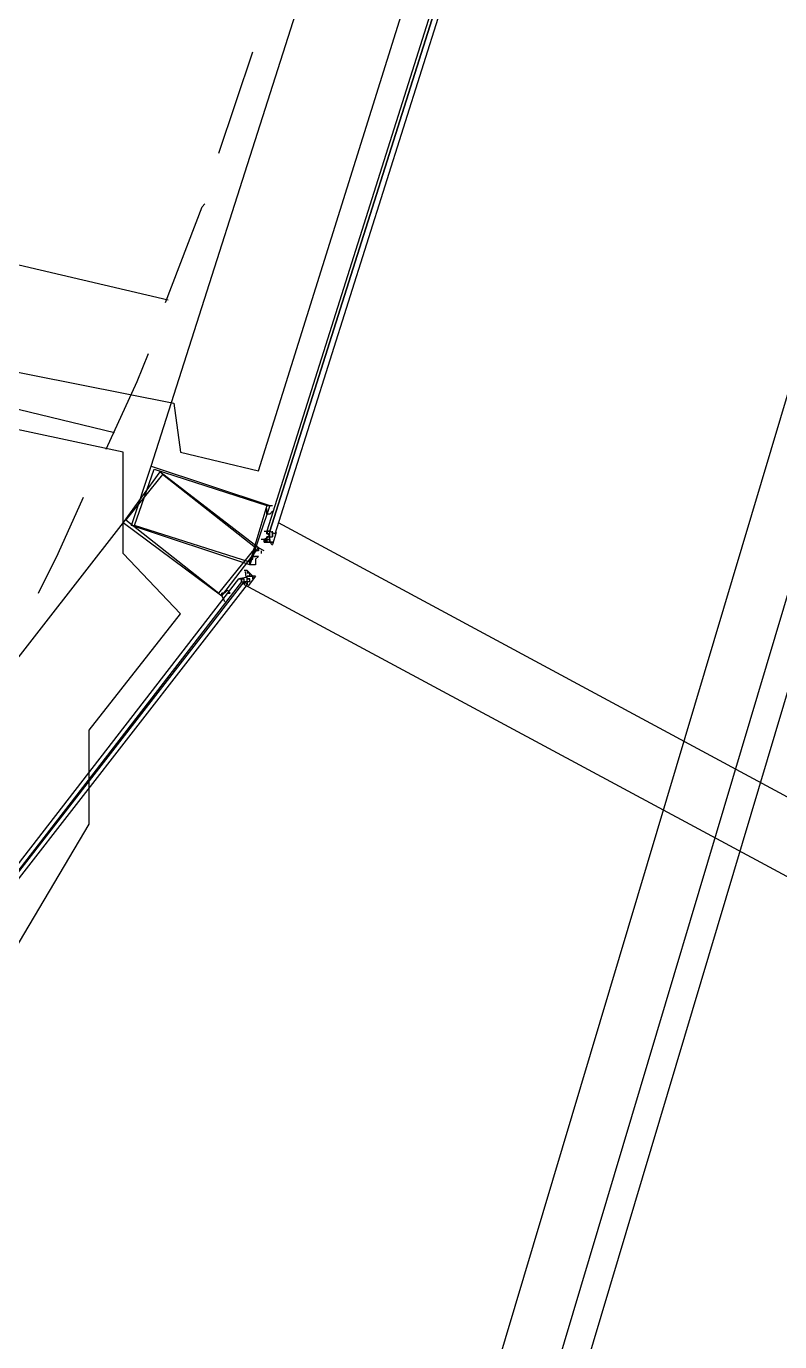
# Model space of a CAD drawing. Header units: feet. Extents: x -84 to 198, y -22 to 181.
# Drawn here: x 121.38 to 124.95, y 35.44 to 41.66 of the extents above; entities that cross this region are included whole.
import ezdxf

# ---------------------------------------------------------------- set-up
doc = ezdxf.new("R2010")
doc.units = ezdxf.units.FT
for name, color, linetype in [('A-AREA-COMUN', 252, 'CONTINUOUS'), ('A-AREA-UNIDAD', 30, 'CONTINUOUS'), ('A-LINEA', 7, 'CONTINUOUS')]:
    doc.layers.add(name, color=color, linetype=linetype)

msp = doc.modelspace()

# ---------------------------------------------------------------- linework, layer by layer
at = {"layer": 'A-AREA-COMUN'}
msp.add_lwpolyline([(106.16, 44.2489), (119.76, 41.0489), (119.84, 40.32), (122.08, 39.8756), (122.112, 39.6444), (122.48, 39.5556), (123.36, 42.3644), (123.712, 45.6), (123.712, 46.6489), (123.12, 50.24), (122.112, 52.8533), (121.792, 52.96), (121.792, 53.4933), (120.16, 55.9289), (119.76, 55.9644), (119.712, 56.4444), (117.568, 58.4889), (116.96, 58.4889), (116.928, 59.1644), (114.608, 59.6089), (114.4, 59.8044), (114.528, 61.12)], dxfattribs=at)
at = {"layer": 'A-AREA-UNIDAD'}
msp.add_lwpolyline([(116.88, 33.6889), (119.44, 35.6444), (119.552, 36.16), (120, 36.16), (120.48, 36.7644), (120.8, 36.7644), (121.28, 37.2089), (121.68, 37.8844), (121.68, 38.3289), (122.112, 38.88), (121.84, 39.1644), (121.84, 39.6444), (119.76, 40.0889), (119.328, 38.1156), (118.24, 38.0444), (116.56, 38.24), (105.44, 40.8889)], dxfattribs=at)
at = {"layer": 'A-LINEA'}
for p, q in [((121.4492, 27.1432), (130.5472, 57.5985)), ((121.5473, 27.0062), (130.6986, 57.6547)), ((121.2448, 27.4065), (130.2319, 57.4903)), ((121.9733, 39.5778), (122.9467, 42.6311)), ((122.2933, 41.0578), (122.4533, 41.5378)), ((119.84, 40.8844), (122.0533, 40.3644)), ((119.6933, 40.2444), (121.8, 39.7378)), ((121.84, 39.3111), (119.56, 36.3911)), ((122.5467, 39.3644), (122.5467, 39.3644)), ((122.5733, 39.3111), (128.5333, 36.0978)), ((122.5067, 39.2711), (122.5067, 39.2711)), ((122.52, 39.2711), (122.52, 39.2711)), ((122.52, 39.2711), (122.52, 39.2711)), ((122.52, 39.2711), (122.52, 39.2711)), ((122.52, 39.2711), (122.52, 39.2711)), ((122.52, 39.2711), (122.52, 39.2711)), ((122.52, 39.2711), (122.52, 39.2711)), ((122.52, 39.2578), (122.52, 39.2711)), ((122.52, 39.2711), (122.52, 39.2711)), ((122.52, 39.2711), (122.52, 39.2711)), ((122.52, 39.2711), (122.52, 39.2711)), ((122.52, 39.2711), (122.52, 39.2711)), ((122.5333, 39.2711), (122.52, 39.2711)), ((122.52, 39.2578), (122.5333, 39.2578)), ((122.52, 39.2578), (122.5333, 39.2578)), ((122.52, 39.2578), (122.52, 39.2578)), ((122.5333, 39.2578), (122.52, 39.2578)), ((122.52, 39.2578), (122.52, 39.2578)), ((122.5333, 39.2711), (122.5333, 39.2711)), ((122.5333, 39.2711), (122.5333, 39.2711)), ((122.5333, 39.2711), (122.5333, 39.2711)), ((122.5333, 39.2711), (122.5333, 39.2711)), ((122.5333, 39.2711), (122.5333, 39.2711)), ((122.5333, 39.2711), (122.5333, 39.2711)), ((122.5333, 39.2711), (122.5333, 39.2711)), ((122.5333, 39.2711), (122.5333, 39.2711)), ((122.5333, 39.2578), (122.5333, 39.2711)), ((122.5333, 39.2711), (122.5333, 39.2711)), ((122.5333, 39.2711), (122.5333, 39.2711)), ((122.5333, 39.2711), (122.5333, 39.2711)), ((122.5333, 39.2711), (122.5333, 39.2711)), ((122.5333, 39.2578), (122.5333, 39.2578)), ((122.5333, 39.2444), (122.5333, 39.2578)), ((122.5333, 39.2578), (122.5333, 39.2578)), ((122.5333, 39.2578), (122.5333, 39.2578)), ((122.5333, 39.2578), (122.5333, 39.2578)), ((122.5333, 39.2578), (122.5333, 39.2578)), ((122.5333, 39.2578), (122.5333, 39.2578)), ((122.5333, 39.2578), (122.5333, 39.2578)), ((122.5333, 39.2578), (122.5333, 39.2578)), ((122.5333, 39.2578), (122.5333, 39.2578)), ((122.5333, 39.2578), (122.5333, 39.2578)), ((122.5333, 39.2578), (122.5333, 39.2578)), ((122.5333, 39.2578), (122.5333, 39.2578)), ((122.5333, 39.2578), (122.5333, 39.2578)), ((122.5333, 39.2578), (122.5333, 39.2578)), ((122.5333, 39.2578), (122.5333, 39.2578)), ((122.5333, 39.2578), (122.5333, 39.2578)), ((122.5333, 39.2578), (122.5333, 39.2578)), ((122.5333, 39.2578), (122.5333, 39.2578)), ((122.5333, 39.2578), (122.5333, 39.2578)), ((122.5333, 39.2578), (122.5333, 39.2578)), ((122.5333, 39.2578), (122.5333, 39.2578)), ((122.5333, 39.2578), (122.5333, 39.2578)), ((122.5333, 39.2578), (122.5333, 39.2578)), ((122.5333, 39.2578), (122.5333, 39.2578)), ((122.5333, 39.2578), (122.5333, 39.2578)), ((122.5333, 39.2578), (122.5333, 39.2578)), ((122.5467, 39.2578), (122.5467, 39.2711)), ((122.5642, 39.2634), (122.5467, 39.2082)), ((122.5467, 39.2578), (122.5467, 39.2578)), ((122.5467, 39.2578), (122.5467, 39.2444)), ((122.5467, 39.2578), (122.5467, 39.2578)), ((122.5467, 39.2578), (122.5467, 39.2578)), ((122.5467, 39.2578), (122.5467, 39.2578)), ((122.5467, 39.2578), (122.5467, 39.2578)), ((122.5467, 39.2578), (122.5467, 39.2578)), ((122.5467, 39.2578), (122.5467, 39.2578)), ((122.5467, 39.2444), (122.5467, 39.2578)), ((122.5467, 39.2578), (122.5467, 39.2578)), ((122.5467, 39.2578), (122.5467, 39.2578)), ((122.5467, 39.2578), (122.5467, 39.2578)), ((122.5467, 39.2578), (122.5467, 39.2578)), ((122.5467, 39.2578), (122.5467, 39.2578)), ((122.5467, 39.2578), (122.5467, 39.2578)), ((122.5467, 39.2578), (122.5467, 39.2578)), ((122.5467, 39.2578), (122.5467, 39.2578)), ((122.5467, 39.2578), (122.5467, 39.2578)), ((122.5467, 39.2578), (122.5467, 39.2578)), ((122.5467, 39.2578), (122.5467, 39.2578)), ((122.5467, 39.2578), (122.5467, 39.2578)), ((122.5467, 39.2578), (122.5467, 39.2578)), ((122.5467, 39.2578), (122.5467, 39.2578)), ((122.5467, 39.2578), (122.5467, 39.2578)), ((122.5467, 39.2578), (122.5467, 39.2578)), ((122.5467, 39.2578), (122.5467, 39.2578)), ((122.5467, 39.2578), (122.5467, 39.2578)), ((122.5467, 39.2578), (122.5467, 39.2578)), ((122.5467, 39.2578), (122.5467, 39.2578)), ((122.5467, 39.2578), (122.5467, 39.2578)), ((122.56, 39.2578), (122.56, 39.2578)), ((122.4933, 39.2311), (122.4933, 39.2311)), ((122.4933, 39.2311), (122.4933, 39.2311)), ((122.5067, 39.2311), (122.5067, 39.2311)), ((122.5067, 39.2311), (122.5067, 39.2311)), ((122.5067, 39.2311), (122.5067, 39.2311)), ((122.5067, 39.2178), (122.5067, 39.2311)), ((122.5067, 39.2311), (122.5067, 39.2311)), ((122.5067, 39.2178), (122.52, 39.2311)), ((122.5067, 39.2311), (122.5067, 39.2311)), ((122.52, 39.2311), (122.5067, 39.2311)), ((122.5067, 39.2178), (122.5067, 39.2178)), ((122.5067, 39.2178), (122.52, 39.2178)), ((122.5067, 39.2178), (122.5067, 39.2178)), ((122.5067, 39.2178), (122.5067, 39.2178)), ((122.5067, 39.2178), (122.5067, 39.2178)), ((122.52, 39.2444), (122.52, 39.2444)), ((122.52, 39.2444), (122.5333, 39.2444)), ((122.52, 39.2444), (122.52, 39.2444)), ((122.52, 39.2444), (122.52, 39.2444)), ((122.52, 39.2311), (122.52, 39.2444)), ((122.5333, 39.2444), (122.52, 39.2444)), ((122.5333, 39.2444), (122.52, 39.2444)), ((122.5333, 39.2444), (122.52, 39.2444)), ((122.52, 39.2444), (122.52, 39.2444)), ((122.52, 39.2311), (122.5333, 39.2311)), ((122.52, 39.2311), (122.52, 39.2311)), ((122.52, 39.2311), (122.52, 39.2311)), ((122.52, 39.2311), (122.52, 39.2311)), ((122.52, 39.2311), (122.52, 39.2311)), ((122.52, 39.2311), (122.52, 39.2311)), ((122.52, 39.2311), (122.52, 39.2311)), ((122.52, 39.2311), (122.5333, 39.2311)), ((122.52, 39.2311), (122.52, 39.2311)), ((122.5333, 39.2311), (122.52, 39.2311)), ((122.52, 39.2311), (122.52, 39.2311)), ((122.52, 39.2311), (122.5333, 39.2311)), ((122.52, 39.2178), (122.52, 39.2311)), ((122.52, 39.2311), (122.52, 39.2311)), ((122.52, 39.2311), (122.52, 39.2311)), ((122.52, 39.2178), (122.52, 39.2311)), ((122.52, 39.2311), (122.52, 39.2311)), ((122.52, 39.2311), (122.52, 39.2311)), ((122.52, 39.2311), (122.52, 39.2311)), ((122.52, 39.2311), (122.52, 39.2311)), ((122.52, 39.2311), (122.52, 39.2178)), ((122.52, 39.2311), (122.52, 39.2178)), ((122.52, 39.2178), (122.52, 39.2178)), ((122.52, 39.2178), (122.52, 39.2178)), ((122.52, 39.2178), (122.52, 39.2178)), ((122.52, 39.2178), (122.5333, 39.2178)), ((122.52, 39.2178), (122.52, 39.2178)), ((122.52, 39.2178), (122.52, 39.2178)), ((122.52, 39.2178), (122.52, 39.2178)), ((122.52, 39.2178), (122.52, 39.2178)), ((122.52, 39.2178), (122.52, 39.2178)), ((122.52, 39.2178), (122.52, 39.2178)), ((122.52, 39.2178), (122.52, 39.2178)), ((122.52, 39.2178), (122.52, 39.2178)), ((122.52, 39.2178), (122.52, 39.2178)), ((122.52, 39.2178), (122.52, 39.2178)), ((122.52, 39.2178), (122.52, 39.2178)), ((122.5333, 39.2444), (122.5333, 39.2444)), ((122.5333, 39.2444), (122.5333, 39.2444)), ((122.5333, 39.2444), (122.5333, 39.2444)), ((122.5333, 39.2444), (122.5467, 39.2444)), ((122.5333, 39.2444), (122.5333, 39.2444)), ((122.5333, 39.2444), (122.5333, 39.2444)), ((122.5333, 39.2444), (122.5333, 39.2444)), ((122.5333, 39.2444), (122.5333, 39.2444)), ((122.5333, 39.2444), (122.5333, 39.2444)), ((122.5333, 39.2444), (122.5333, 39.2444)), ((122.5333, 39.2444), (122.5333, 39.2444)), ((122.5333, 39.2444), (122.5333, 39.2444)), ((122.5333, 39.2444), (122.5333, 39.2444)), ((122.5333, 39.2444), (122.5467, 39.2444)), ((122.5333, 39.2444), (122.5333, 39.2444)), ((122.5333, 39.2444), (122.5467, 39.2444)), ((122.5333, 39.2444), (122.5467, 39.2444)), ((122.5333, 39.2444), (122.5333, 39.2444)), ((122.5333, 39.2444), (122.5333, 39.2444)), ((122.5333, 39.2444), (122.5333, 39.2444)), ((122.5333, 39.2444), (122.5333, 39.2444)), ((122.5333, 39.2444), (122.5467, 39.2444)), ((122.5333, 39.2444), (122.5333, 39.2444)), ((122.5333, 39.2444), (122.5333, 39.2444)), ((122.5333, 39.2444), (122.5333, 39.2444)), ((122.5333, 39.2444), (122.5333, 39.2444)), ((122.5333, 39.2444), (122.5333, 39.2444)), ((122.5333, 39.2444), (122.5333, 39.2444)), ((122.5333, 39.2444), (122.5333, 39.2444)), ((122.5333, 39.2311), (122.5333, 39.2311)), ((122.5333, 39.2311), (122.5333, 39.2311)), ((122.5333, 39.2178), (122.5333, 39.2311)), ((122.5333, 39.2311), (122.5333, 39.2311)), ((122.5333, 39.2311), (122.5333, 39.2311)), ((122.5333, 39.2311), (122.5333, 39.2311)), ((122.5333, 39.2311), (122.5333, 39.2311)), ((122.5333, 39.2311), (122.5333, 39.2311)), ((122.5333, 39.2311), (122.5333, 39.2311)), ((122.5333, 39.2311), (122.5333, 39.2311)), ((122.5333, 39.2311), (122.5333, 39.2311)), ((122.5333, 39.2311), (122.5333, 39.2311)), ((122.5333, 39.2311), (122.5333, 39.2311)), ((122.5333, 39.2311), (122.5333, 39.2311)), ((122.5333, 39.2311), (122.5333, 39.2311)), ((122.5333, 39.2311), (122.5333, 39.2311)), ((122.5333, 39.2311), (122.5333, 39.2311)), ((122.5333, 39.2311), (122.5333, 39.2311)), ((122.5333, 39.2311), (122.5333, 39.2178)), ((122.5333, 39.2311), (122.5333, 39.2311)), ((122.5333, 39.2311), (122.5333, 39.2311)), ((122.5333, 39.2311), (122.5333, 39.2311)), ((122.5333, 39.2311), (122.5333, 39.2311)), ((122.5333, 39.2311), (122.5333, 39.2311)), ((122.5333, 39.2178), (122.5333, 39.2311)), ((122.5333, 39.2311), (122.5333, 39.2311)), ((122.5333, 39.2311), (122.5333, 39.2311)), ((122.5333, 39.2311), (122.5333, 39.2311)), ((122.5333, 39.2311), (122.5333, 39.2311)), ((122.5333, 39.2311), (122.5333, 39.2311)), ((122.5333, 39.2311), (122.5333, 39.2178)), ((122.5333, 39.2311), (122.5333, 39.2178)), ((122.5333, 39.2311), (122.5333, 39.2311)), ((122.5333, 39.2311), (122.5333, 39.2178)), ((122.5333, 39.2311), (122.5333, 39.2178)), ((122.5333, 39.2178), (122.5333, 39.2178)), ((122.5333, 39.2178), (122.5333, 39.2178)), ((122.5333, 39.2178), (122.5467, 39.2178)), ((122.5333, 39.2178), (122.5333, 39.2178)), ((122.5333, 39.2178), (122.5333, 39.2178)), ((122.5333, 39.2178), (122.5333, 39.2178)), ((122.5333, 39.2178), (122.5333, 39.2178)), ((122.5333, 39.2178), (122.5333, 39.2178)), ((122.5333, 39.2178), (122.5333, 39.2178)), ((122.5333, 39.2178), (122.5467, 39.2178)), ((122.5333, 39.2178), (122.5333, 39.2178)), ((122.5333, 39.2178), (122.5333, 39.2178)), ((122.5467, 39.2178), (122.5333, 39.2178)), ((122.5333, 39.2178), (122.5333, 39.2178)), ((122.5333, 39.2178), (122.5333, 39.2178)), ((122.5333, 39.2178), (122.5333, 39.2178)), ((122.5467, 39.2178), (122.5333, 39.2178)), ((122.5333, 39.2178), (122.5333, 39.2178)), ((122.5467, 39.2044), (122.5333, 39.2178)), ((122.5467, 39.2444), (122.5467, 39.2444)), ((122.5467, 39.2444), (122.5467, 39.2444)), ((122.5467, 39.2444), (122.5467, 39.2444)), ((122.5467, 39.2444), (122.5467, 39.2444)), ((122.5467, 39.2444), (122.5467, 39.2444)), ((122.5467, 39.2444), (122.5467, 39.2444)), ((122.5467, 39.2444), (122.5467, 39.2444)), ((122.5467, 39.2444), (122.5467, 39.2444)), ((122.5467, 39.2444), (122.5467, 39.2444)), ((122.5467, 39.2444), (122.5467, 39.2444)), ((122.5467, 39.2444), (122.5467, 39.2444)), ((122.5467, 39.2444), (122.5467, 39.2444)), ((122.5467, 39.2444), (122.5467, 39.2444)), ((122.5467, 39.2444), (122.5467, 39.2444)), ((122.5467, 39.2444), (122.5467, 39.2444)), ((122.5467, 39.2444), (122.5467, 39.2444)), ((122.5467, 39.2444), (122.5467, 39.2444)), ((122.5467, 39.2444), (122.5467, 39.2444)), ((122.5467, 39.2444), (122.5467, 39.2444)), ((122.5467, 39.2444), (122.5467, 39.2444)), ((122.5467, 39.2444), (122.5467, 39.2444)), ((122.5467, 39.2444), (122.5467, 39.2444)), ((122.5467, 39.2444), (122.5467, 39.2444)), ((122.5467, 39.2444), (122.5467, 39.2444)), ((122.5467, 39.2311), (122.5467, 39.2311)), ((122.5467, 39.2311), (122.5467, 39.2311)), ((122.5467, 39.2311), (122.5467, 39.2311)), ((122.5467, 39.2311), (122.5467, 39.2311)), ((122.5467, 39.2311), (122.5467, 39.2311)), ((122.5467, 39.2178), (122.5467, 39.2178)), ((122.48, 39.1644), (122.48, 39.1644)), ((122.48, 39.1378), (122.48, 39.1378)), ((122.4267, 39.0844), (122.4133, 39.0844)), ((122.4267, 39.0844), (122.4267, 39.0844)), ((122.4267, 39.0844), (122.4267, 39.0844)), ((122.4267, 39.0844), (122.4267, 39.0844)), ((122.4267, 39.0844), (122.4267, 39.0711)), ((122.4267, 39.0844), (122.4267, 39.0711)), ((122.44, 39.0711), (122.4267, 39.0711)), ((122.4267, 39.0711), (122.4267, 39.0711)), ((122.4267, 39.0711), (122.4267, 39.0711)), ((122.4267, 39.0711), (122.4267, 39.0711)), ((122.44, 39.0711), (122.4267, 39.0711)), ((122.4267, 39.0711), (122.4267, 39.0711)), ((122.44, 39.0711), (122.4267, 39.0711)), ((122.4267, 39.0711), (122.4267, 39.0711)), ((122.44, 39.0711), (122.44, 39.0711)), ((122.44, 39.0711), (122.44, 39.0711)), ((122.44, 39.0711), (122.44, 39.0711)), ((122.44, 39.0711), (122.44, 39.0711)), ((122.44, 39.0711), (122.44, 39.0711)), ((122.44, 39.0711), (122.44, 39.0711)), ((122.44, 39.0711), (122.44, 39.0711)), ((122.44, 39.0711), (122.44, 39.0711)), ((122.44, 39.0711), (122.44, 39.0711)), ((122.44, 39.0711), (122.44, 39.0711)), ((122.44, 39.0711), (122.44, 39.0711)), ((122.44, 39.0711), (122.44, 39.0711)), ((122.44, 39.0711), (122.44, 39.0711)), ((122.3867, 39.0444), (122.3867, 39.0444)), ((122.3867, 39.0444), (122.4, 39.0444)), ((122.4, 39.0444), (122.3867, 39.0444)), ((122.4, 39.0444), (122.4, 39.0444)), ((122.4, 39.0444), (122.4, 39.0444)), ((122.4, 39.0311), (122.4, 39.0444)), ((122.4, 39.0444), (122.4, 39.0444)), ((122.4, 39.0444), (122.4, 39.0444)), ((122.4, 39.0444), (122.4, 39.0444)), ((122.4, 39.0444), (122.4, 39.0444)), ((122.4, 39.0444), (122.4, 39.0444)), ((122.4, 39.0311), (122.4, 39.0444)), ((122.4, 39.0444), (122.4, 39.0444)), ((122.4, 39.0311), (122.4, 39.0311)), ((122.4, 39.0311), (122.4, 39.0311)), ((122.4, 39.0311), (122.4133, 39.0311)), ((122.4, 39.0311), (122.4, 39.0311)), ((122.4, 39.0311), (122.4133, 39.0311)), ((122.4, 39.0311), (122.4, 39.0311)), ((122.4, 39.0311), (122.4, 39.0311)), ((122.4133, 39.0444), (122.4133, 39.0444)), ((122.4133, 39.0444), (122.4133, 39.0444)), ((122.4133, 39.0444), (122.4133, 39.0444)), ((122.4133, 39.0444), (122.4133, 39.0444)), ((122.4133, 39.0444), (122.4133, 39.0444)), ((122.4133, 39.0444), (122.4133, 39.0444)), ((122.4133, 39.0444), (122.4133, 39.0444)), ((122.4133, 39.0444), (122.4133, 39.0444)), ((122.4133, 39.0311), (122.4133, 39.0444)), ((122.4133, 39.0444), (122.4133, 39.0444)), ((122.4133, 39.0444), (122.4133, 39.0444)), ((122.4133, 39.0444), (122.4133, 39.0444)), ((122.4133, 39.0444), (122.4133, 39.0444)), ((122.4133, 39.0444), (122.4133, 39.0444)), ((122.4133, 39.0444), (122.4133, 39.0444)), ((122.4133, 39.0444), (122.4133, 39.0444)), ((122.4133, 39.0444), (122.4133, 39.0444)), ((122.4133, 39.0444), (122.4133, 39.0444)), ((122.4133, 39.0311), (122.4133, 39.0444)), ((122.4133, 39.0444), (122.4133, 39.0444)), ((122.4133, 39.0444), (122.4133, 39.0444)), ((122.4133, 39.0444), (122.4133, 39.0444)), ((122.4133, 39.0444), (122.4133, 39.0444)), ((122.4133, 39.0444), (122.4133, 39.0444)), ((122.4133, 39.0444), (122.4133, 39.0444)), ((122.4133, 39.0311), (122.4267, 39.0311)), ((122.4133, 39.0311), (122.4133, 39.0311)), ((122.4133, 39.0311), (122.4133, 39.0311)), ((122.4133, 39.0311), (122.4133, 39.0311)), ((122.4133, 39.0311), (122.4133, 39.0311)), ((122.4133, 39.0311), (122.4133, 39.0311)), ((122.4133, 39.0311), (122.4133, 39.0311)), ((122.4133, 39.0311), (122.4133, 39.0311)), ((122.4133, 39.0311), (122.4133, 39.0311)), ((122.4133, 39.0311), (122.4267, 39.0311)), ((122.4133, 39.0311), (122.4133, 39.0311)), ((122.4133, 39.0311), (122.4267, 39.0311)), ((122.4133, 39.0178), (122.4133, 39.0311)), ((122.4267, 39.0311), (122.4133, 39.0311)), ((122.4133, 39.0178), (122.4133, 39.0311)), ((122.4133, 39.0311), (122.4133, 39.0311)), ((122.4133, 39.0311), (122.4133, 39.0311)), ((122.4133, 39.0311), (122.4133, 39.0311)), ((122.4133, 39.0311), (122.4133, 39.0311)), ((122.4133, 39.0311), (122.4133, 39.0311)), ((122.4133, 39.0311), (122.4133, 39.0311)), ((122.4133, 39.0311), (122.4133, 39.0311)), ((122.4133, 39.0311), (122.4133, 39.0311)), ((122.4133, 39.0311), (122.4133, 39.0311)), ((122.4133, 39.0311), (122.4133, 39.0178)), ((122.4133, 39.0311), (122.4133, 39.0311)), ((122.4133, 39.0311), (122.4133, 39.0311)), ((122.4133, 39.0178), (122.4133, 39.0178)), ((122.4133, 39.0178), (128.3867, 35.8044)), ((122.4267, 39.0578), (122.4267, 39.0578)), ((122.4267, 39.0578), (122.44, 39.0578)), ((122.4267, 39.0578), (122.4267, 39.0578)), ((122.4267, 39.0578), (122.4267, 39.0578)), ((122.4267, 39.0578), (122.4267, 39.0578)), ((122.4267, 39.0578), (122.4267, 39.0578)), ((122.4267, 39.0578), (122.4267, 39.0578)), ((122.4267, 39.0578), (122.4267, 39.0578)), ((122.4267, 39.0578), (122.4267, 39.0578)), ((122.4267, 39.0578), (122.4267, 39.0578)), ((122.4267, 39.0578), (122.4267, 39.0578)), ((122.4267, 39.0578), (122.4267, 39.0578)), ((122.4267, 39.0578), (122.4267, 39.0578)), ((122.4267, 39.0444), (122.4267, 39.0578)), ((122.4267, 39.0444), (122.4267, 39.0578)), ((122.4267, 39.0444), (122.4267, 39.0578)), ((122.4267, 39.0578), (122.4267, 39.0578)), ((122.44, 39.0578), (122.4267, 39.0578)), ((122.44, 39.0578), (122.4267, 39.0578)), ((122.44, 39.0578), (122.4267, 39.0578)), ((122.4267, 39.0578), (122.4267, 39.0578)), ((122.4267, 39.0578), (122.4267, 39.0578)), ((122.4267, 39.0578), (122.4267, 39.0578)), ((122.4267, 39.0444), (122.4267, 39.0444)), ((122.4267, 39.0444), (122.4267, 39.0444)), ((122.4267, 39.0444), (122.4267, 39.0444)), ((122.4267, 39.0444), (122.4267, 39.0444)), ((122.4267, 39.0444), (122.4267, 39.0444)), ((122.4267, 39.0444), (122.4267, 39.0444)), ((122.4267, 39.0444), (122.4267, 39.0444)), ((122.4267, 39.0444), (122.4267, 39.0444)), ((122.4267, 39.0444), (122.4267, 39.0444)), ((122.4267, 39.0444), (122.4267, 39.0444)), ((122.4267, 39.0444), (122.4267, 39.0444)), ((122.4267, 39.0444), (122.4267, 39.0444)), ((122.4267, 39.0444), (122.44, 39.0444)), ((122.4267, 39.0444), (122.44, 39.0444)), ((122.4267, 39.0444), (122.4267, 39.0444)), ((122.4267, 39.0444), (122.4267, 39.0444)), ((122.4267, 39.0444), (122.4267, 39.0444)), ((122.4267, 39.0444), (122.4267, 39.0444)), ((122.4267, 39.0311), (122.4267, 39.0444)), ((122.4267, 39.0444), (122.4267, 39.0444)), ((122.44, 39.0444), (122.4267, 39.0444)), ((122.4267, 39.0444), (122.44, 39.0444)), ((122.4267, 39.0444), (122.4267, 39.0444)), ((122.4267, 39.0444), (122.4267, 39.0444)), ((122.4267, 39.0444), (122.4267, 39.0444)), ((122.4267, 39.0444), (122.4267, 39.0444)), ((122.4267, 39.0444), (122.4267, 39.0444)), ((122.4267, 39.0444), (122.4267, 39.0444)), ((122.4267, 39.0444), (122.4267, 39.0444)), ((122.4267, 39.0311), (122.4267, 39.0311)), ((122.4267, 39.0311), (122.4267, 39.0178)), ((122.4267, 39.0311), (122.4267, 39.0311)), ((122.4267, 39.0311), (122.4267, 39.0311)), ((122.4267, 39.0311), (122.4267, 39.0311)), ((122.4267, 39.0311), (122.4267, 39.0311)), ((122.4267, 39.0311), (122.4267, 39.0311)), ((122.4267, 39.0311), (122.4267, 39.0311)), ((122.4267, 39.0311), (122.4267, 39.0311)), ((122.4267, 39.0311), (122.4267, 39.0311)), ((122.4267, 39.0311), (122.4267, 39.0311)), ((122.4267, 39.0311), (122.4267, 39.0311)), ((122.4267, 39.0311), (122.4267, 39.0311)), ((122.4267, 39.0311), (122.4267, 39.0311)), ((122.4267, 39.0311), (122.4267, 39.0311)), ((122.4267, 39.0311), (122.4267, 39.0311)), ((122.4267, 39.0311), (122.4267, 39.0178)), ((122.4267, 39.0311), (122.4267, 39.0311)), ((122.4267, 39.0311), (122.4267, 39.0311)), ((122.4267, 39.0311), (122.4267, 39.0311)), ((122.4267, 39.0311), (122.4267, 39.0311)), ((122.4267, 39.0311), (122.4267, 39.0311)), ((122.4267, 39.0311), (122.4267, 39.0311)), ((122.4267, 39.0311), (122.4267, 39.0311)), ((122.4267, 39.0311), (122.4267, 39.0311)), ((122.44, 39.0311), (122.4267, 39.0311)), ((122.4267, 39.0311), (122.4267, 39.0311)), ((122.4267, 39.0311), (122.4267, 39.0311)), ((122.4267, 39.0311), (122.4267, 39.0311)), ((122.4267, 39.0311), (122.4267, 39.0311)), ((122.4267, 39.0311), (122.4267, 39.0311)), ((122.4267, 39.0311), (122.4267, 39.0311)), ((122.4267, 39.0311), (122.4267, 39.0311)), ((122.4267, 39.0311), (122.4267, 39.0178)), ((122.4267, 39.0311), (122.4267, 39.0178)), ((122.4267, 39.0311), (122.4267, 39.0178)), ((122.4267, 39.0178), (122.4267, 39.0178)), ((122.4267, 39.0178), (122.4267, 39.0178)), ((122.4267, 39.0178), (122.4267, 39.0178)), ((122.4267, 39.0178), (122.4267, 39.0178)), ((122.4267, 39.0178), (122.4267, 39.0178)), ((122.4267, 39.0178), (122.4267, 39.0178)), ((122.4267, 39.0178), (122.4267, 39.0178)), ((122.4267, 39.0178), (122.4267, 39.0178)), ((122.4267, 39.0178), (122.4267, 39.0178)), ((122.4267, 39.0178), (122.4267, 39.0178)), ((122.4267, 39.0178), (122.4267, 39.0178)), ((122.4267, 39.0178), (122.4267, 39.0178)), ((122.4666, 39.0575), (122.4311, 39.0117)), ((122.44, 39.0578), (122.44, 39.0578)), ((122.44, 39.0578), (122.44, 39.0578)), ((122.44, 39.0578), (122.44, 39.0578)), ((122.44, 39.0578), (122.44, 39.0578)), ((122.44, 39.0578), (122.44, 39.0578)), ((122.44, 39.0578), (122.44, 39.0578)), ((122.44, 39.0578), (122.44, 39.0578)), ((122.44, 39.0578), (122.44, 39.0578)), ((122.44, 39.0578), (122.44, 39.0578)), ((122.44, 39.0578), (122.44, 39.0578)), ((122.44, 39.0578), (122.44, 39.0578)), ((122.44, 39.0578), (122.44, 39.0578)), ((122.44, 39.0578), (122.4533, 39.0578)), ((122.44, 39.0578), (122.4533, 39.0578)), ((122.44, 39.0578), (122.44, 39.0578)), ((122.44, 39.0578), (122.44, 39.0578)), ((122.44, 39.0578), (122.44, 39.0578)), ((122.44, 39.0578), (122.44, 39.0578)), ((122.44, 39.0578), (122.44, 39.0578)), ((122.44, 39.0578), (122.44, 39.0578)), ((122.44, 39.0578), (122.44, 39.0578)), ((122.44, 39.0578), (122.44, 39.0578)), ((122.44, 39.0578), (122.44, 39.0578)), ((122.44, 39.0578), (122.44, 39.0578)), ((122.44, 39.0578), (122.44, 39.0578)), ((122.44, 39.0578), (122.44, 39.0578)), ((122.44, 39.0578), (122.44, 39.0578)), ((122.44, 39.0444), (122.44, 39.0444)), ((122.44, 39.0444), (122.44, 39.0444)), ((122.44, 39.0444), (122.44, 39.0444)), ((122.44, 39.0311), (122.44, 39.0444)), ((122.44, 39.0444), (122.44, 39.0444)), ((122.44, 39.0444), (122.44, 39.0444)), ((122.44, 39.0444), (122.44, 39.0444)), ((122.44, 39.0444), (122.44, 39.0444)), ((122.44, 39.0444), (122.44, 39.0444)), ((122.44, 39.0444), (122.44, 39.0444)), ((122.44, 39.0444), (122.44, 39.0444)), ((122.44, 39.0444), (122.44, 39.0444)), ((122.44, 39.0444), (122.44, 39.0444)), ((122.44, 39.0444), (122.44, 39.0444)), ((122.44, 39.0444), (122.44, 39.0444)), ((122.44, 39.0444), (122.44, 39.0444)), ((122.44, 39.0444), (122.44, 39.0444)), ((122.44, 39.0444), (122.44, 39.0444)), ((122.44, 39.0444), (122.44, 39.0444)), ((122.44, 39.0444), (122.44, 39.0444)), ((122.44, 39.0444), (122.44, 39.0444)), ((122.44, 39.0444), (122.44, 39.0444)), ((122.44, 39.0444), (122.44, 39.0444)), ((122.44, 39.0444), (122.44, 39.0444)), ((122.44, 39.0444), (122.44, 39.0444)), ((122.44, 39.0311), (122.44, 39.0311)), ((122.44, 39.0311), (122.44, 39.0311)), ((122.44, 39.0311), (122.44, 39.0311)), ((122.44, 39.0311), (122.44, 39.0311)), ((122.4533, 39.0578), (122.4533, 39.0444)), ((122.4533, 39.0578), (122.4533, 39.0578)), ((122.4533, 39.0578), (122.4533, 39.0578)), ((122.4533, 39.0578), (122.4533, 39.0578)), ((122.4533, 39.0578), (122.4533, 39.0578)), ((122.4533, 39.0578), (122.4533, 39.0578)), ((122.4533, 39.0444), (122.4533, 39.0578)), ((122.4533, 39.0578), (122.4533, 39.0578)), ((122.4533, 39.0578), (122.4533, 39.0578)), ((122.4533, 39.0578), (122.4533, 39.0578)), ((122.4533, 39.0578), (122.4533, 39.0578)), ((122.4533, 39.0578), (122.4533, 39.0578)), ((122.4533, 39.0578), (122.4533, 39.0578)), ((122.4533, 39.0578), (122.4533, 39.0578)), ((122.4533, 39.0578), (122.4533, 39.0578)), ((122.4533, 39.0578), (122.4533, 39.0578)), ((122.4533, 39.0578), (122.4533, 39.0578)), ((122.4533, 39.0578), (122.4533, 39.0578)), ((122.4533, 39.0578), (122.4533, 39.0578)), ((122.4533, 39.0578), (122.4533, 39.0578)), ((122.4533, 39.0578), (122.4533, 39.0578)), ((122.4533, 39.0578), (122.4533, 39.0578)), ((122.4667, 39.0578), (122.4533, 39.0578)), ((122.4533, 39.0444), (122.4533, 39.0444)), ((122.4533, 39.0444), (122.4533, 39.0444)), ((122.4533, 39.0444), (122.4533, 39.0444)), ((122.3333, 38.9644), (122.3333, 38.9644)), ((122.3333, 38.9644), (122.3333, 38.9644)), ((122.3333, 38.9511), (122.3333, 38.9511))]:
    msp.add_line(p, q, dxfattribs=at)
for points in [[(122.5333, 39.2711), (123.5733, 42.5511), (123.56, 42.5644), (122.52, 39.2711), (122.5333, 39.2711)], [(122.56, 39.2578), (123.6, 42.5511), (123.5867, 42.5511), (123.5733, 42.5511), (122.5333, 39.2711), (122.56, 39.2578)], [(122.04, 40.3511), (122.2133, 40.8044), (122.2267, 40.8178)], [(121.76, 39.6578), (121.9067, 39.9778), (121.96, 40.1111)], [(121.88, 39.2978), (121.9733, 39.5778), (122.5333, 39.3911), (122.44, 39.1111), (121.88, 39.2978)], [(121.8933, 39.2978), (121.9867, 39.5644), (122.52, 39.3911), (122.44, 39.1244), (121.8933, 39.2978)], [(122.0133, 39.5511), (121.84, 39.3111), (122.3067, 38.9644), (122.48, 39.1911), (122.0133, 39.5511)], [(122.0267, 39.5378), (121.8533, 39.3244), (122.2933, 38.9778), (122.4667, 39.1911), (122.0267, 39.5378)], [(121.44, 38.9778), (121.5333, 39.1644), (121.6533, 39.4311)], [(122.52, 39.3911), (122.52, 39.3911), (122.52, 39.3911), (122.52, 39.3911), (122.5333, 39.3911), (122.5333, 39.3911), (122.5333, 39.3911), (122.5333, 39.3911), (122.5467, 39.3911), (122.5467, 39.3911), (122.5467, 39.3911)], [(122.5467, 39.3644), (122.5467, 39.3644), (122.5333, 39.3511), (122.5333, 39.3511), (122.52, 39.3511), (122.52, 39.3511), (122.52, 39.3778), (122.52, 39.3778), (122.52, 39.3778), (122.52, 39.3778), (122.52, 39.3778), (122.52, 39.3778), (122.52, 39.3778), (122.52, 39.3778), (122.52, 39.3778), (122.52, 39.3778), (122.52, 39.3778)], [(122.5467, 39.3778), (122.5467, 39.3778), (122.5467, 39.3778)], [(122.5067, 39.2711), (122.52, 39.2711), (122.5333, 39.2711), (122.56, 39.2578)], [(122.5074, 39.232), (122.5322, 39.2445), (122.5205, 39.2698)], [(122.5333, 39.2578), (122.52, 39.2578), (122.5333, 39.2578)], [(122.5067, 39.1778), (122.48, 39.1911), (122.48, 39.1911), (122.48, 39.1778), (122.48, 39.1778), (122.4667, 39.1778), (122.4667, 39.1911), (122.4667, 39.1911), (122.4667, 39.1911)], [(122.5333, 39.2178), (122.52, 39.2178), (122.5067, 39.2311), (122.4933, 39.2311)], [(122.5333, 39.2311), (122.5333, 39.2444), (122.5467, 39.2444)], [(122.48, 39.1511), (122.4667, 39.1378), (122.4667, 39.1244), (122.4667, 39.1244), (122.4667, 39.1111), (122.4667, 39.1111), (122.4667, 39.1111), (122.44, 39.1111), (122.44, 39.1111), (122.44, 39.1244), (122.44, 39.1244), (122.44, 39.1244), (122.44, 39.1244), (122.44, 39.1244), (122.44, 39.1378), (122.44, 39.1378), (122.44, 39.1378), (122.44, 39.1378), (122.44, 39.1378), (122.4533, 39.1378), (122.4533, 39.1378), (122.4533, 39.1511), (122.4533, 39.1511), (122.4667, 39.1511), (122.4667, 39.1511)], [(122.44, 39.1244), (122.44, 39.1378), (122.44, 39.1378), (122.44, 39.1378), (122.4533, 39.1378)], [(122.48, 39.1511), (122.48, 39.1511), (122.48, 39.1511), (122.48, 39.1511), (122.4533, 39.1511), (122.4533, 39.1511), (122.4667, 39.1778), (122.4667, 39.1778), (122.4667, 39.1778), (122.4667, 39.1778), (122.4667, 39.1778), (122.4667, 39.1778), (122.4667, 39.1778), (122.4667, 39.1778), (122.4667, 39.1778), (122.4667, 39.1778), (122.4667, 39.1778)], [(122.4933, 39.1778), (122.4933, 39.1778), (122.4933, 39.1778), (122.4933, 39.1644), (122.4933, 39.1644)], [(122.3954, 39.0479), (122.4228, 39.0526), (122.419, 39.0802)], [(122.4533, 39.0578), (122.44, 39.0711), (122.4267, 39.0844), (122.4133, 39.0844)], [(122.4533, 39.0578), (122.44, 39.0578), (122.44, 39.0711)], [(122.4, 39.0311), (119.9867, 35.9111), (119.9733, 35.9244), (122.3867, 39.0444), (122.4, 39.0444), (122.4, 39.0311)], [(122.4267, 39.0178), (120, 35.8978), (119.9867, 35.9111), (122.4133, 39.0311), (122.4267, 39.0178)], [(122.3867, 39.0444), (122.4, 39.0444), (122.4, 39.0311), (122.4133, 39.0311), (122.4267, 39.0178)], [(122.4, 39.0311), (122.4, 39.0444), (122.4133, 39.0444)], [(122.4133, 39.0178), (122.4133, 39.0311), (122.4267, 39.0311)], [(122.3467, 38.9778), (122.3333, 38.9911), (122.3333, 38.9911), (122.32, 38.9778), (122.32, 38.9778), (122.3067, 38.9778), (122.3067, 38.9778), (122.3067, 38.9778), (122.3067, 38.9778), (122.3067, 38.9778), (122.3067, 38.9644), (122.3067, 38.9644), (122.3067, 38.9778), (122.3067, 38.9644), (122.3067, 38.9644), (122.3067, 38.9644), (122.3067, 38.9644), (122.32, 38.9378), (122.32, 38.9378)], [(122.3067, 38.9644), (122.3067, 38.9778), (122.3067, 38.9778), (122.3067, 38.9778), (122.3067, 38.9778)], [(122.32, 38.9511), (122.32, 38.9511), (122.32, 38.9511)], [(122.3333, 38.9778), (122.3333, 38.9778), (122.3467, 38.9778)]]:
    msp.add_lwpolyline(points, dxfattribs=at)

doc.saveas('drawing.dxf')
